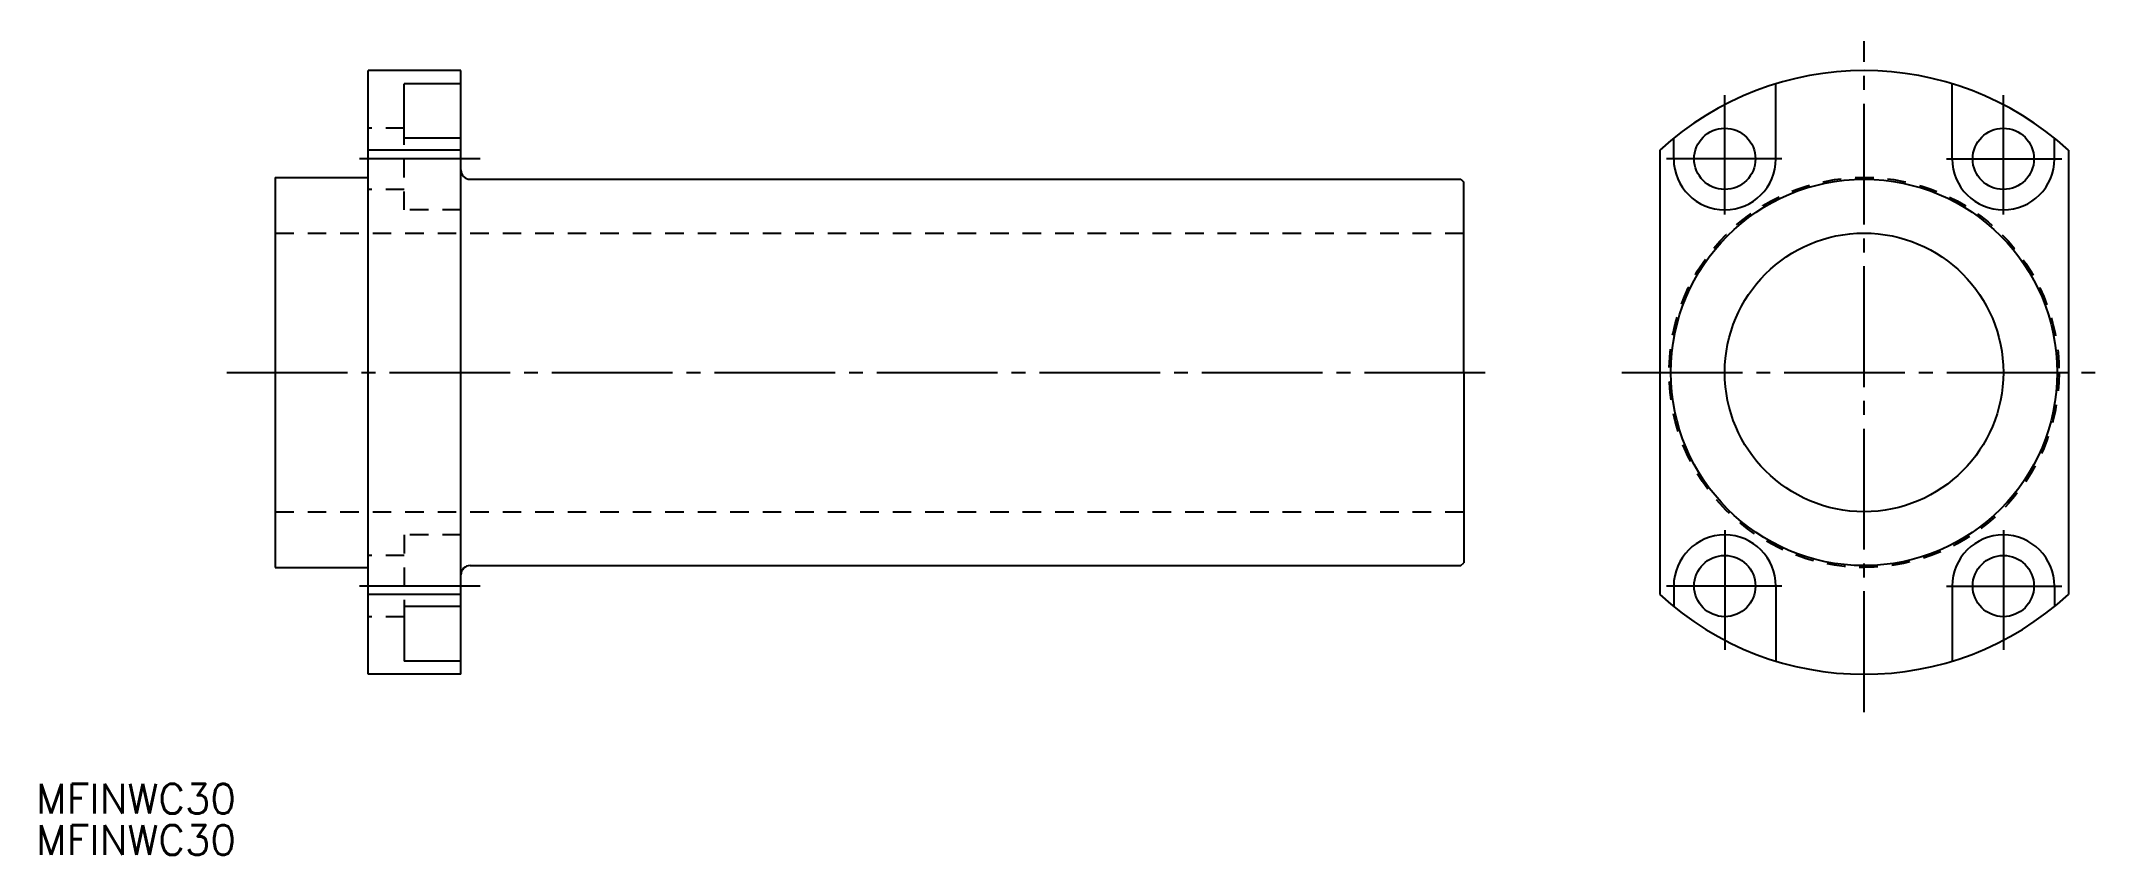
# Model space of a CAD drawing. Extents: x 80 to 302, y 140 to 228.
import ezdxf

# ---------------------------------------------------------------- set-up
doc = ezdxf.new("R2010")
doc.units = 0
doc.linetypes.add('CENTER', pattern=[17.5, 13, -1.5, 1.5, -1.5])
doc.linetypes.add('DASHED', pattern=[3.5, 2, -1.5])
doc.layers.get('0').update_dxf_attribs({"linetype": 'CONTINUOUS'})
doc.layers.add('CENTER', color=1, linetype='CENTER')
doc.layers.add('SIZE', color=7, linetype='CONTINUOUS')
doc.styles.get("Standard").update_dxf_attribs({"font": 'txt.shx', "bigfont": '@extfont2.shx'})

msp = doc.modelspace()

# ---------------------------------------------------------------- linework, layer by layer
at = {"color": 7, "linetype": 'CONTINUOUS'}
for p, q in [((119.17, 224.39), (115.27, 224.39)), ((115.27, 159.39), (115.27, 224.39)), ((125.27, 224.39), (119.17, 224.39)), ((125.27, 159.39), (125.27, 224.39)), ((125.27, 222.97), (119.17, 222.97)), ((119.17, 217.11), (119.17, 222.97)), ((266.89, 214.89), (266.89, 222.97)), ((285.89, 214.89), (285.89, 222.97)), ((125.27, 215.81), (115.27, 215.81)), ((254.39, 215.81), (254.39, 167.97)), ((255.89, 214.89), (255.89, 217.11)), ((296.89, 214.89), (296.89, 217.11)), ((298.39, 215.81), (298.39, 167.97)), ((105.27, 212.89), (115.27, 212.89)), ((105.27, 212.89), (105.27, 170.89)), ((126.27, 212.69), (232.97, 212.69)), ((232.97, 212.69), (233.27, 212.39)), ((233.27, 191.89), (233.27, 212.39)), ((233.27, 191.89), (233.27, 171.39)), ((105.27, 170.89), (115.27, 170.89)), ((126.27, 171.09), (232.97, 171.09)), ((232.97, 171.09), (233.27, 171.39)), ((255.89, 168.89), (255.89, 166.67)), ((266.89, 168.89), (266.89, 160.81)), ((285.89, 168.89), (285.89, 160.81)), ((296.89, 168.89), (296.89, 166.67)), ((125.27, 167.97), (115.27, 167.97)), ((119.17, 166.67), (119.17, 160.81)), ((125.27, 160.81), (119.17, 160.81)), ((119.17, 159.39), (115.27, 159.39)), ((119.17, 159.39), (115.27, 159.39)), ((125.27, 159.39), (119.17, 159.39))]:
    msp.add_line(p, q, dxfattribs=at)
at = {"color": 3, "linetype": 'DASHED'}
for p, q in [((119.17, 218.19), (115.27, 218.19)), ((119.17, 209.39), (119.17, 217.11)), ((119.17, 211.59), (115.27, 211.59)), ((125.27, 209.39), (119.17, 209.39)), ((105.27, 206.89), (233.27, 206.89)), ((105.27, 176.89), (233.27, 176.89)), ((119.17, 174.39), (119.17, 166.67)), ((125.27, 174.39), (119.17, 174.39)), ((119.17, 172.19), (115.27, 172.19)), ((119.17, 165.59), (115.27, 165.59))]:
    msp.add_line(p, q, dxfattribs=at)
at = {"color": 7, "linetype": 'CONTINUOUS'}
for centre, radius in [((261.39, 214.89), 3.3), ((291.39, 214.89), 3.3), ((276.39, 191.89), 15), ((261.39, 168.89), 3.3), ((291.39, 168.89), 3.3)]:
    msp.add_circle(centre, radius, dxfattribs=at)
at = {"color": 3, "linetype": 'DASHED'}
msp.add_circle((276.39, 191.89), 21, dxfattribs=at)
at = {"color": 7, "linetype": 'CONTINUOUS'}
for centre, radius, start, end in [((276.39, 191.89), 32.5, 47.3963, 132.6037), ((126.27, 213.69), 1, 180, 270), ((261.39, 214.89), 5.5, 180, 0), ((291.39, 214.89), 5.5, 180, 0), ((261.39, 168.89), 5.5, 0, 180), ((291.39, 168.89), 5.5, 0, 180), ((126.27, 170.09), 1, 90, 180), ((276.39, 191.89), 32.5, 227.3963, 312.6037)]:
    msp.add_arc(centre, radius, start, end, dxfattribs=at)
at = {"layer": 'CENTER', "color": 1, "linetype": 'CENTER'}
for p, q in [((276.39, 155.32), (276.39, 227.56)), ((261.39, 208.89), (261.39, 221.75)), ((291.39, 208.89), (291.39, 221.75)), ((127.36, 214.89), (113.45, 214.89)), ((267.52, 214.89), (255.1, 214.89)), ((285.27, 214.89), (297.69, 214.89)), ((100.07, 191.89), (236.01, 191.89)), ((250.29, 191.89), (301.68, 191.89)), ((261.39, 174.89), (261.39, 162.03)), ((291.39, 174.89), (291.39, 162.03)), ((127.36, 168.89), (113.45, 168.89)), ((267.52, 168.89), (255.1, 168.89)), ((285.27, 168.89), (297.69, 168.89))]:
    msp.add_line(p, q, dxfattribs=at)
at = {"layer": 'SIZE', "color": 7, "linetype": 'CONTINUOUS'}
for p, q in [((125.27, 217.11), (119.17, 217.11)), ((125.27, 166.67), (119.17, 166.67))]:
    msp.add_line(p, q, dxfattribs=at)
msp.add_circle((276.39, 191.89), 20.8, dxfattribs=at)

# ---------------------------------------------------------------- texts
at = {"color": 7, "linetype": 'CONTINUOUS'}
for p in [(79.51, 144.38), (79.51, 139.94)]:
    msp.add_text('MFINWC30', height=3.2, dxfattribs=at).set_placement(p)

doc.saveas('drawing.dxf')
